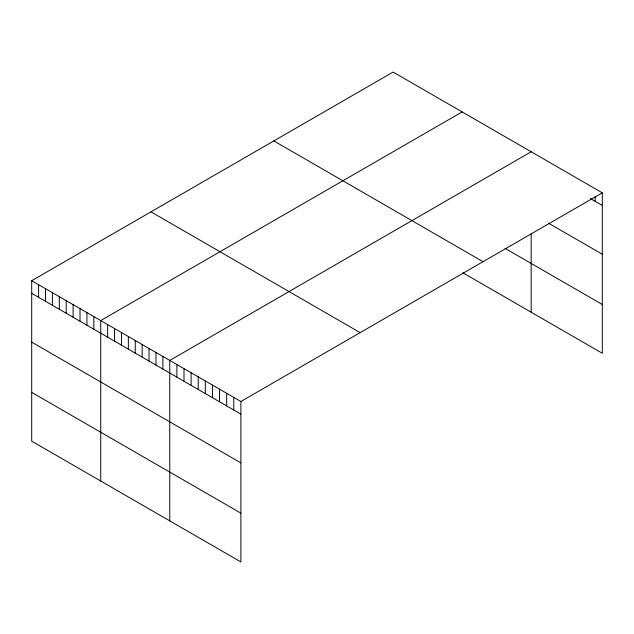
<?xml version="1.0" encoding="UTF-8"?>
<svg xmlns="http://www.w3.org/2000/svg" width="634" height="634" viewBox="0 0 634 634"><rect width="100%" height="100%" fill="white"/><g stroke="black" fill="none" stroke-linecap="round" stroke-linejoin="round"><path stroke-width="0.95" d="M602.3 192.831L240.888 401.488L240.888 561.938L31.7 441.169L31.7 280.719L393.112 72.062L602.3 192.831L602.3 353.281L462.915 272.81M462.146 111.917L100.735 320.574L100.735 481.024M531.173 151.772L169.761 360.429L169.761 520.879M590.444 198.6L602.3 205.448M548.561 223.208L602.3 254.234M505.1 248.377L602.3 304.494M273.848 140.914L483.037 261.691M150.963 211.859L360.152 332.636M31.7 280.719L240.888 401.488M31.7 293.336L240.888 414.105M31.7 342.122L240.888 462.891M31.7 392.383L240.888 513.16M595.191 196.485L595.191 201.343M531.173 233.645L531.173 312.221M233.772 397.383L233.772 410M226.663 393.278L226.663 405.895M219.546 389.173L219.546 401.79M212.438 385.068L212.438 397.684M205.321 380.963L205.321 393.579M198.212 376.858L198.212 389.466M191.096 372.744L191.096 385.361M183.987 368.639L183.987 381.256M176.878 364.534L176.878 377.151M162.859 356.443L162.859 369.059M155.956 352.456L155.956 365.073M149.053 348.47L149.053 361.087M142.151 344.484L142.151 357.101M135.248 340.498L135.248 353.114M128.345 336.519L128.345 349.128M121.443 332.533L121.443 345.15M114.54 328.547L114.54 341.163M107.637 324.56L107.637 337.177M93.824 316.588L93.824 329.204M86.921 312.602L86.921 325.218M80.019 308.615L80.019 321.232M73.116 304.629L73.116 317.246M66.213 300.643L66.213 313.259M59.311 296.664L59.311 309.273M52.408 292.678L52.408 305.295M45.505 288.692L45.505 301.308M38.603 284.706L38.603 297.322"/></g></svg>
